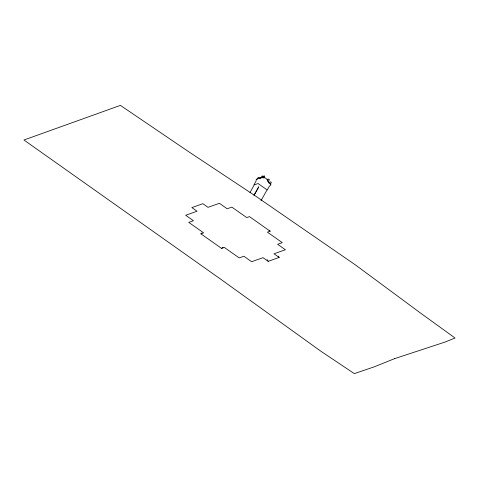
<?xml version="1.0" encoding="UTF-8"?>
<svg xmlns="http://www.w3.org/2000/svg" width="479" height="479" viewBox="0 0 479 479"><rect width="100%" height="100%" fill="white"/><g stroke="black" fill="none" stroke-linecap="round" stroke-linejoin="round"><path stroke-width="0.72" d="M253.984 184.798L256.061 181.062L256.295 179.248L260.75 177.673L263.63 177.769M256.96 179.547L258.283 177.326L259.271 177.511L259.241 178.523L261.259 177.811M249.966 192.588L254.247 184.888L258.091 183.529L267.048 189.84L260.983 200.743M260.714 178.218L261.983 176.015L262.743 176.098L262.444 177.392M254.002 195.24L258.816 186.756L254.115 195.204M263.983 178.11L264.713 176.607L264.414 175.919L263.995 175.781L263.079 177.164L262.025 177.248M268.797 181.194L269.288 179.356L268.174 179.044L267.677 179.595M267.318 189.929L269.396 186.193L270.928 184.84L267.761 180.673M270.407 184.271L271.282 182.559L270.857 181.81L269.893 182.134M278.407 256.217L279.173 257.433L268.192 261.324L263.013 257.678L251.631 261.714L243.865 256.241L239.195 257.894L224.34 247.433L221.597 248.409L200.881 233.818L201.904 232.968M221.597 248.409L223.028 247.218M200.881 233.818L203.629 232.848L188.774 222.388L193.444 220.729L185.672 215.263L197.055 211.227L191.875 207.581L202.857 203.689L208.036 207.335L219.412 203.306L227.184 208.772L231.848 207.12L246.703 217.58L249.451 216.61L270.144 231.183L267.396 232.153L282.269 242.631L277.604 244.284L285.37 249.757L273.994 253.786L279.173 257.433M262.324 176.368L262.959 176.362L263.504 177.038M266.965 179.475L267.689 179.691M263.995 177.116L268.12 180.02M269.21 230.207L270.162 231.195M267.228 180.391L269.186 183.391M267.12 259.63L268.192 261.324M394.558 358.657L374.404 366.782L354.334 373.62L320.936 351.269L221.789 279.97L23.95 140.006L120.415 105.38L188.277 151.442L256.026 196.378L355.532 264.995L421.694 313.913L455.05 338.018L444.997 342.072L394.558 358.657"/></g></svg>
